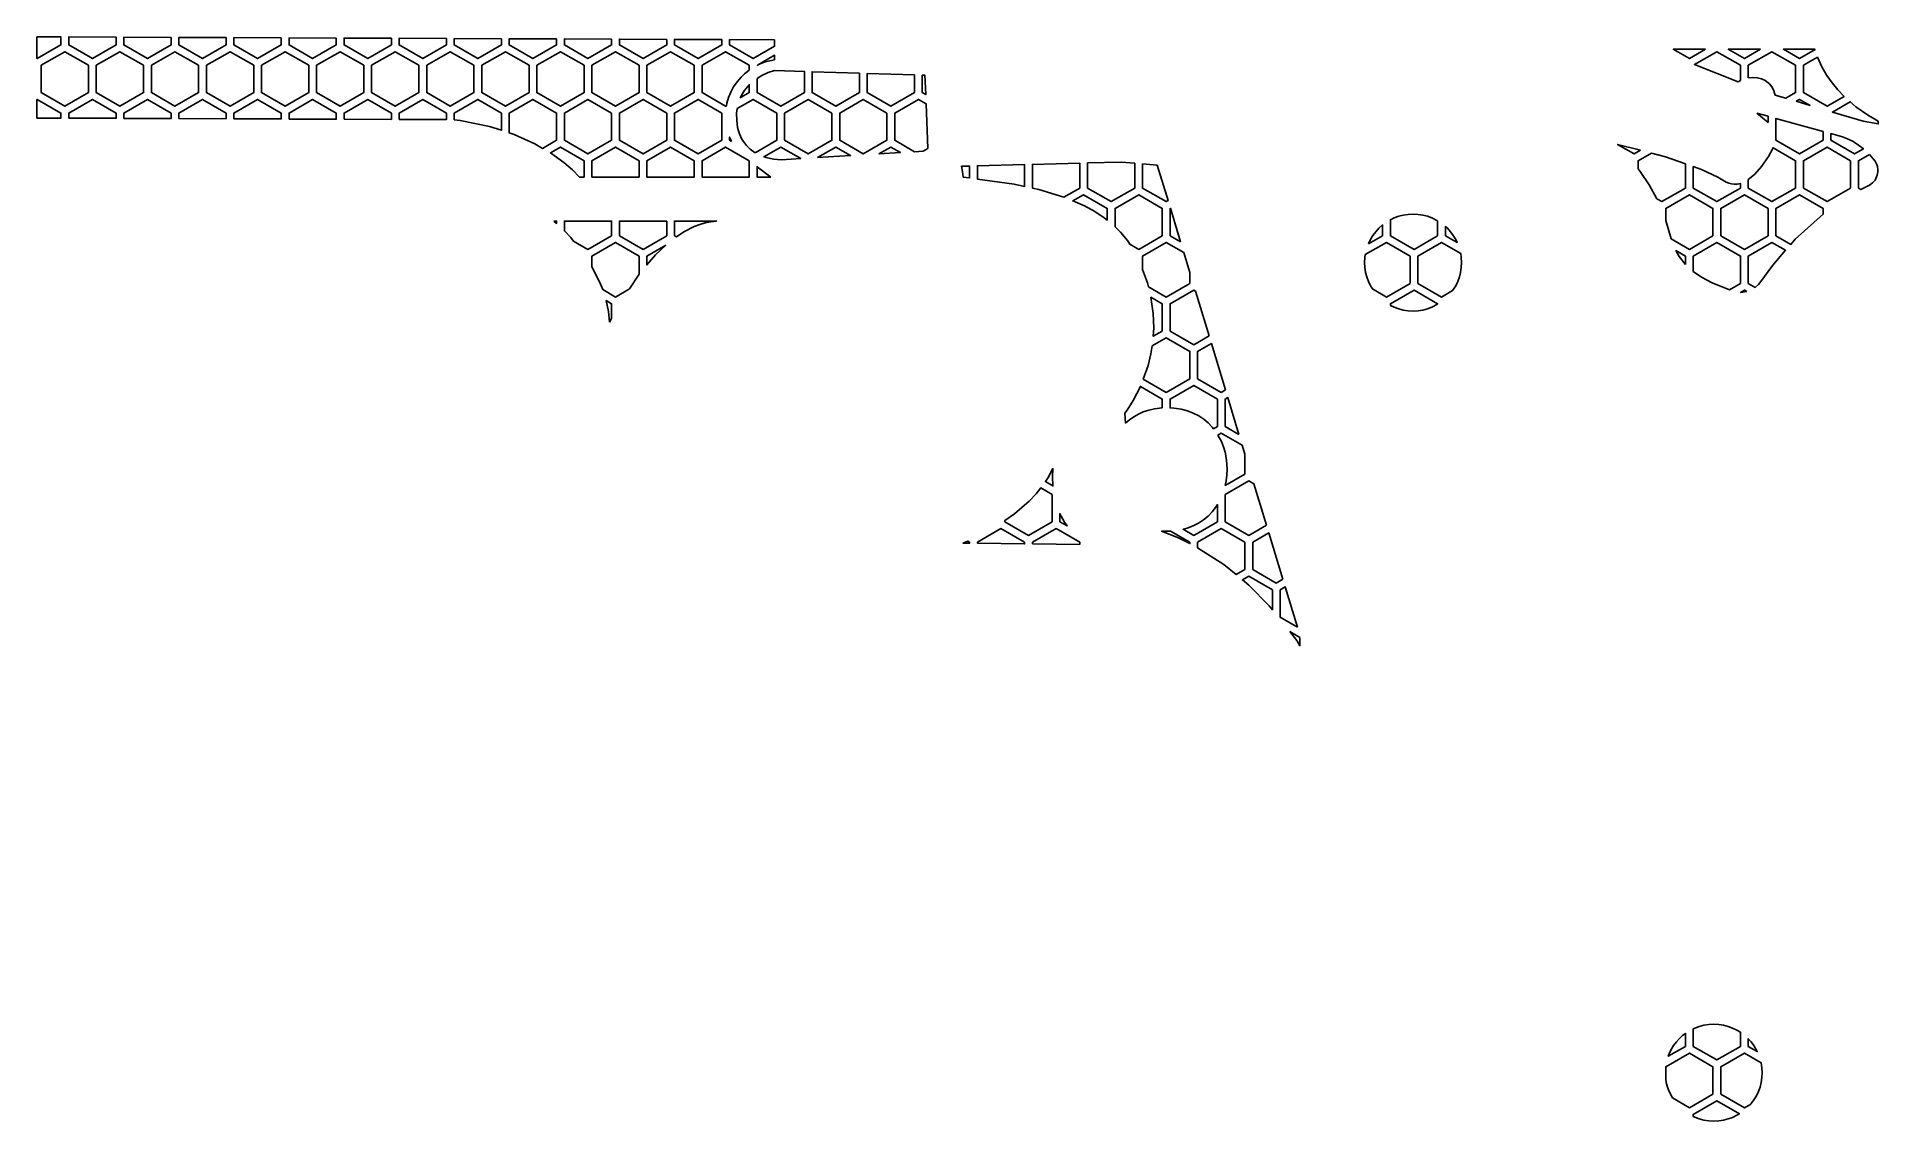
# Model space of a CAD drawing. Header units: millimetres. Extents: x 18 to 136, y -148 to -78.
import ezdxf

# ---------------------------------------------------------------- set-up
doc = ezdxf.new("R2010")
doc.units = ezdxf.units.MM

# ---------------------------------------------------------------- blocks, each defined once
blk = doc.blocks.new('HEX')
blk.add_lwpolyline([(1.516, 0.875), (0, 1.75), (-1.516, 0.875), (-1.516, -0.875), (0, -1.75), (1.516, -0.875)], close=True)

msp = doc.modelspace()

# ---------------------------------------------------------------- linework, layer by layer
for points in [[(18.006, -78.34), (19.552, -78.347), (19.552, -78.86), (18.037, -79.735), (18.006, -79.718), (18.006, -78.34)], [(23.084, -78.361), (23.084, -78.86), (21.568, -79.735), (20.052, -78.86), (20.052, -78.349), (23.084, -78.361)], [(26.615, -78.375), (26.615, -78.86), (25.099, -79.735), (23.584, -78.86), (23.584, -78.363), (26.615, -78.375)], [(30.146, -78.389), (30.146, -78.86), (28.63, -79.735), (27.115, -78.86), (27.115, -78.377), (30.146, -78.389)], [(33.677, -78.403), (33.677, -78.86), (32.161, -79.735), (30.646, -78.86), (30.646, -78.391), (33.677, -78.403)], [(37.208, -78.417), (37.208, -78.86), (35.692, -79.735), (34.177, -78.86), (34.177, -78.405), (37.208, -78.417)], [(40.739, -78.431), (40.739, -78.86), (39.223, -79.735), (37.708, -78.86), (37.708, -78.419), (40.739, -78.431)], [(44.27, -78.446), (44.27, -78.86), (42.755, -79.735), (41.239, -78.86), (41.239, -78.433), (44.27, -78.446)], [(47.801, -78.46), (47.801, -78.86), (46.286, -79.735), (44.77, -78.86), (44.77, -78.448), (47.801, -78.46)], [(51.332, -78.474), (51.332, -78.86), (49.817, -79.735), (48.301, -78.86), (48.301, -78.462), (51.332, -78.474)], [(54.863, -78.488), (54.863, -78.86), (53.348, -79.735), (51.832, -78.86), (51.832, -78.476), (54.863, -78.488)], [(58.394, -78.502), (58.394, -78.86), (56.879, -79.735), (55.363, -78.86), (55.363, -78.49), (58.394, -78.502)], [(61.926, -78.516), (61.926, -78.86), (60.41, -79.735), (58.894, -78.86), (58.894, -78.504), (61.926, -78.516)], [(65.311, -78.53), (65.311, -78.944), (63.941, -79.735), (62.426, -78.86), (62.426, -78.518), (65.311, -78.53)], [(62.363, -82.232), (62.256, -82.587), (62.222, -82.767), (62.176, -82.793), (60.66, -81.918), (60.66, -80.168), (62.176, -79.293), (63.691, -80.168), (63.691, -80.469), (63.391, -80.707), (63.166, -80.926), (62.908, -81.23), (62.688, -81.55), (62.507, -81.885), (62.363, -82.232)], [(65.311, -79.818), (65.011, -79.873), (64.717, -79.952), (64.43, -80.056), (64.208, -80.159), (65.311, -79.522), (65.311, -79.818)], [(125.003, -79.139), (123.97, -79.735), (122.936, -79.139), (125.003, -79.139)], [(127.251, -81.136), (127.11, -81.227), (124.299, -80.122), (125.735, -79.293), (127.251, -80.168), (127.251, -81.136)], [(128.534, -79.139), (127.501, -79.735), (126.467, -79.139), (128.534, -79.139)], [(129.471, -82.076), (129.364, -81.746), (129.251, -81.543), (129.104, -81.362), (129.019, -81.28), (128.822, -81.139), (128.591, -81.032), (128.327, -80.964), (128.029, -80.94), (127.751, -80.962), (127.751, -80.168), (129.266, -79.293), (130.782, -80.168), (130.782, -81.918), (130.156, -82.28), (129.471, -82.076)], [(132.026, -79.139), (132.033, -79.158), (131.032, -79.735), (129.998, -79.139), (132.026, -79.139)], [(132.194, -79.642), (132.481, -80.299), (132.782, -80.818), (133.12, -81.298), (133.485, -81.737), (133.894, -82.16), (132.797, -82.793), (131.282, -81.918), (131.282, -80.168), (132.194, -79.642)], [(63.182, -82.096), (63.362, -81.799), (63.568, -81.539), (63.691, -81.415), (63.691, -81.918), (63.114, -82.251), (63.182, -82.096)], [(64.191, -81.008), (64.493, -80.825), (64.905, -80.634), (65.311, -80.502), (67.222, -80.563), (67.222, -81.918), (65.707, -82.793), (64.191, -81.918), (64.191, -81.008)], [(70.753, -80.675), (70.753, -81.918), (69.238, -82.793), (67.722, -81.918), (67.722, -80.579), (70.753, -80.675)], [(74.284, -80.787), (74.284, -81.918), (72.769, -82.793), (71.253, -81.918), (71.253, -80.691), (74.284, -80.787)], [(74.784, -80.803), (74.957, -80.808), (75.005, -82.046), (74.784, -81.918), (74.784, -80.803)], [(18.006, -83.547), (18.006, -82.369), (18.037, -82.352), (19.552, -83.227), (19.552, -83.554), (18.006, -83.547)], [(20.052, -83.556), (20.052, -83.227), (21.568, -82.352), (23.084, -83.227), (23.084, -83.567), (20.052, -83.556)], [(23.584, -83.569), (23.584, -83.227), (25.099, -82.352), (26.615, -83.227), (26.615, -83.581), (23.584, -83.569)], [(27.115, -83.583), (27.115, -83.227), (28.63, -82.352), (30.146, -83.227), (30.146, -83.595), (27.115, -83.583)], [(30.646, -83.597), (30.646, -83.227), (32.161, -82.352), (33.677, -83.227), (33.677, -83.609), (30.646, -83.597)], [(34.177, -83.611), (34.177, -83.227), (35.692, -82.352), (37.208, -83.227), (37.208, -83.623), (34.177, -83.611)], [(37.708, -83.625), (37.708, -83.227), (39.223, -82.352), (40.739, -83.227), (40.739, -83.637), (37.708, -83.625)], [(41.239, -83.639), (41.239, -83.227), (42.755, -82.352), (44.27, -83.227), (44.27, -83.651), (41.239, -83.639)], [(47.025, -84.082), (45.157, -83.701), (44.77, -83.661), (44.77, -83.227), (46.286, -82.352), (47.801, -83.227), (47.801, -84.335), (47.025, -84.082)], [(49.932, -85.195), (48.614, -84.599), (48.301, -84.497), (48.301, -83.227), (49.817, -82.352), (51.332, -83.227), (51.332, -84.977), (50.44, -85.492), (49.932, -85.195)], [(64.077, -85.773), (63.751, -85.544), (63.518, -85.319), (63.31, -85.05), (63.217, -84.897), (63.06, -84.552), (62.997, -84.36), (62.945, -84.153), (62.882, -83.695), (62.878, -83.229), (62.915, -82.944), (63.941, -82.352), (65.457, -83.227), (65.457, -84.977), (64.077, -85.773)], [(75.138, -85.503), (74.835, -85.678), (74.291, -85.711), (73.019, -84.977), (73.019, -83.227), (74.534, -82.352), (75.027, -82.636), (75.138, -85.503)], [(130.816, -82.476), (131.032, -82.352), (131.707, -82.742), (130.816, -82.476)], [(134.648, -82.819), (135.388, -83.345), (136.078, -83.754), (136.078, -83.924), (135.107, -83.754), (133.145, -83.17), (134.292, -82.508), (134.648, -82.819)], [(128.297, -83.233), (129.016, -83.431), (129.016, -83.829), (128.297, -83.233)], [(132.547, -84.405), (132.547, -84.977), (131.032, -85.852), (129.516, -84.977), (129.516, -83.569), (132.547, -84.405)], [(62.558, -85.053), (62.426, -84.977), (62.426, -84.771), (62.558, -85.053)], [(134.426, -85.039), (134.736, -85.227), (135.132, -85.523), (134.563, -85.852), (133.047, -84.977), (133.047, -84.543), (133.79, -84.754), (134.108, -84.88), (134.426, -85.039)], [(52.799, -87.336), (52.359, -86.878), (51.795, -86.392), (50.938, -85.782), (51.582, -85.41), (53.098, -86.285), (53.098, -87.336), (52.799, -87.336)], [(53.598, -87.336), (53.598, -86.285), (55.113, -85.41), (56.629, -86.285), (56.629, -87.336), (53.598, -87.336)], [(57.129, -87.336), (57.129, -86.285), (58.644, -85.41), (60.16, -86.285), (60.16, -87.336), (57.129, -87.336)], [(63.691, -86.29), (63.691, -87.336), (60.66, -87.336), (60.66, -86.285), (62.176, -85.41), (63.691, -86.29)], [(65.747, -86.226), (65.233, -86.183), (64.773, -86.079), (64.631, -86.03), (65.707, -85.41), (66.991, -86.151), (65.747, -86.226)], [(68.065, -86.087), (69.238, -85.41), (70.188, -85.958), (68.065, -86.087)], [(72.008, -85.849), (72.769, -85.41), (73.385, -85.766), (72.008, -85.849)], [(120.845, -85.617), (120.438, -85.852), (119.373, -85.236), (120.845, -85.617)], [(121.88, -88.722), (121.399, -87.833), (120.823, -86.973), (120.688, -86.808), (120.688, -86.285), (121.535, -85.796), (122.438, -86.029), (123.72, -86.485), (123.72, -88.035), (122.204, -88.91), (121.88, -88.722)], [(127.944, -87.349), (128.159, -87.155), (128.598, -86.664), (129.043, -86.015), (129.343, -85.454), (130.782, -86.285), (130.782, -88.035), (129.266, -88.91), (127.751, -88.035), (127.751, -87.498), (127.944, -87.349)], [(135.517, -85.878), (135.879, -86.318), (135.993, -86.535), (136.03, -86.649), (136.064, -86.879), (136.062, -86.994), (136.022, -87.22), (135.935, -87.432), (135.875, -87.531), (135.723, -87.708), (135.53, -87.853), (134.972, -88.127), (134.813, -88.035), (134.813, -86.285), (135.517, -85.878)], [(65.068, -87.336), (64.191, -87.336), (64.191, -86.67), (65.068, -87.336)], [(77.396, -87.336), (77.361, -86.983), (77.299, -86.638), (77.815, -86.624), (77.815, -87.393), (77.396, -87.336)], [(80.666, -87.786), (78.315, -87.462), (78.315, -86.611), (81.346, -86.532), (81.346, -87.934), (80.666, -87.786)], [(83.856, -88.624), (82.266, -88.135), (81.846, -88.035), (81.846, -86.519), (84.878, -86.44), (84.878, -88.035), (83.856, -88.624)], [(87.533, -86.371), (88.409, -86.448), (88.409, -88.035), (86.893, -88.91), (85.378, -88.035), (85.378, -86.427), (87.533, -86.371)], [(89.855, -86.574), (90.543, -88.841), (90.424, -88.91), (88.909, -88.035), (88.909, -86.491), (89.855, -86.574)], [(124.747, -86.851), (125.791, -87.345), (126.329, -87.657), (126.498, -87.73), (126.673, -87.777), (126.852, -87.797), (127.033, -87.792), (127.251, -87.75), (127.251, -88.035), (125.735, -88.91), (124.22, -88.035), (124.22, -86.663), (124.747, -86.851)], [(86.444, -89.939), (85.841, -89.543), (85.194, -89.189), (84.434, -88.868), (85.128, -88.468), (86.643, -89.343), (86.643, -90.097), (86.444, -89.939)], [(87.937, -91.401), (87.497, -90.865), (87.143, -90.52), (87.143, -89.343), (88.659, -88.468), (90.174, -89.343), (90.174, -91.093), (88.659, -91.968), (88.089, -91.639), (87.937, -91.401)], [(122.808, -91.297), (122.454, -90.117), (122.454, -89.343), (123.97, -88.468), (125.485, -89.343), (125.485, -91.093), (123.97, -91.968), (122.808, -91.297)], [(130.761, -91.326), (130.479, -91.648), (129.516, -91.093), (129.516, -89.343), (131.032, -88.468), (132.547, -89.343), (132.547, -89.71), (130.761, -91.326)], [(91.342, -91.478), (90.674, -91.093), (90.674, -89.343), (90.692, -89.332), (91.342, -91.478)], [(105.046, -89.954), (105.331, -89.849), (105.629, -89.772), (105.938, -89.725), (106.256, -89.709), (106.573, -89.725), (106.882, -89.772), (107.18, -89.849), (107.465, -89.954), (107.83, -90.141), (107.83, -91.093), (106.314, -91.968), (104.799, -91.093), (104.799, -90.072), (105.046, -89.954)], [(51.164, -90.154), (51.332, -90.154), (51.332, -90.307), (51.164, -90.154)], [(52.244, -91.214), (51.832, -90.782), (51.832, -90.154), (54.863, -90.154), (54.863, -91.093), (53.348, -91.968), (52.425, -91.435), (52.244, -91.214)], [(58.394, -90.154), (58.394, -91.093), (56.879, -91.968), (55.363, -91.093), (55.363, -90.154), (58.394, -90.154)], [(60.51, -90.377), (60.161, -90.511), (59.488, -90.854), (59.022, -91.166), (58.894, -91.093), (58.894, -90.154), (61.597, -90.154), (61.228, -90.196), (60.865, -90.272), (60.51, -90.377)], [(103.387, -91.619), (103.522, -91.336), (103.678, -91.08), (103.857, -90.841), (104.057, -90.62), (104.299, -90.404), (104.299, -91.093), (103.387, -91.619)], [(108.453, -90.62), (108.654, -90.841), (108.833, -91.08), (108.989, -91.336), (109.08, -91.526), (108.33, -91.093), (108.33, -90.507), (108.453, -90.62)], [(56.013, -94.506), (55.113, -95.026), (54.297, -94.554), (54.096, -94.042), (53.598, -93.083), (53.598, -92.401), (55.113, -91.526), (56.629, -92.401), (56.629, -93.571), (56.013, -94.506)], [(58.337, -91.703), (57.679, -92.327), (57.129, -92.97), (57.129, -92.401), (58.337, -91.703)], [(89.222, -94.114), (88.909, -93.251), (88.909, -92.401), (90.424, -91.526), (91.555, -92.178), (91.94, -93.449), (91.94, -94.151), (90.424, -95.026), (89.284, -94.367), (89.222, -94.114)], [(103.522, -94.3), (103.391, -94.028), (103.287, -93.742), (103.21, -93.444), (103.163, -93.136), (103.147, -92.818), (103.163, -92.5), (103.192, -92.309), (104.549, -91.526), (106.064, -92.401), (106.064, -94.151), (104.549, -95.026), (103.647, -94.505), (103.522, -94.3)], [(109.12, -94.028), (108.989, -94.3), (108.788, -94.617), (108.08, -95.026), (106.564, -94.151), (106.564, -92.401), (108.08, -91.526), (109.308, -92.234), (109.348, -92.5), (109.364, -92.818), (109.348, -93.136), (109.301, -93.444), (109.224, -93.742), (109.12, -94.028)], [(123.72, -92.947), (123.323, -92.424), (123.112, -92.05), (123.72, -92.401), (123.72, -92.947)], [(125.442, -94.126), (124.758, -93.76), (124.22, -93.394), (124.22, -92.401), (125.735, -91.526), (127.251, -92.401), (127.251, -94.151), (126.535, -94.564), (125.442, -94.126)], [(129.318, -92.974), (128.488, -94.121), (128.402, -94.221), (128.21, -94.397), (128.195, -94.407), (127.751, -94.151), (127.751, -92.401), (129.266, -91.526), (130.143, -92.032), (129.318, -92.974)], [(54.732, -96.647), (54.661, -95.953), (54.517, -95.259), (54.863, -95.459), (54.863, -96.397), (54.732, -96.647)], [(89.626, -97.006), (89.598, -96.088), (89.449, -95.04), (90.174, -95.459), (90.174, -97.209), (89.591, -97.545), (89.626, -97.006)], [(93.173, -97.516), (92.19, -98.084), (90.674, -97.209), (90.674, -95.459), (92.19, -94.584), (92.304, -94.649), (93.173, -97.516)], [(107.83, -95.495), (107.465, -95.682), (107.18, -95.787), (106.882, -95.864), (106.573, -95.911), (106.256, -95.927), (105.938, -95.911), (105.629, -95.864), (105.331, -95.787), (105.046, -95.682), (104.799, -95.563), (104.799, -95.459), (106.314, -94.584), (107.83, -95.459), (107.83, -95.495)], [(127.654, -94.672), (127.386, -94.72), (127.252, -94.727), (127.501, -94.584), (127.654, -94.672)], [(89.261, -99.422), (89.442, -98.678), (89.523, -98.162), (90.424, -97.642), (91.94, -98.517), (91.94, -100.267), (90.424, -101.142), (88.949, -100.29), (89.261, -99.422)], [(94.225, -100.986), (93.955, -101.142), (92.44, -100.267), (92.44, -98.517), (93.322, -98.007), (94.225, -100.986)], [(90.174, -102.14), (89.667, -102.197), (89.301, -102.281), (88.958, -102.395), (88.639, -102.538), (88.342, -102.706), (88.069, -102.899), (87.819, -103.114), (87.776, -102.483), (87.932, -102.272), (88.316, -101.663), (88.769, -100.763), (90.174, -101.575), (90.174, -102.14)], [(93.374, -103.364), (93.117, -103.098), (92.83, -102.858), (92.512, -102.646), (92.164, -102.467), (91.786, -102.323), (91.377, -102.216), (90.938, -102.15), (90.674, -102.137), (90.674, -101.575), (92.19, -100.7), (93.705, -101.575), (93.705, -103.325), (93.456, -103.469), (93.374, -103.364)], [(95.089, -103.835), (94.205, -103.325), (94.205, -101.575), (94.374, -101.477), (95.089, -103.835)], [(94.275, -106.824), (94.321, -106.456), (94.337, -106.086), (94.323, -105.715), (94.278, -105.348), (94.203, -104.986), (94.098, -104.632), (93.962, -104.291), (93.743, -103.88), (93.955, -103.758), (95.301, -104.535), (95.471, -105.094), (95.471, -106.383), (94.215, -107.107), (94.275, -106.824)], [(82.849, -106.601), (83.156, -106.024), (83.129, -106.564), (83.157, -107.139), (82.675, -106.861), (82.849, -106.601)], [(81.636, -108.11), (82.079, -107.644), (82.382, -107.269), (83.112, -107.691), (83.112, -109.441), (81.596, -110.316), (80.081, -109.441), (80.081, -109.356), (80.687, -108.932), (81.636, -108.11)], [(96.856, -109.66), (95.721, -110.316), (94.205, -109.441), (94.205, -107.691), (95.721, -106.816), (96.051, -107.006), (96.856, -109.66)], [(91.774, -109.849), (92.152, -109.705), (92.5, -109.525), (92.818, -109.314), (93.106, -109.074), (93.363, -108.808), (93.591, -108.518), (93.705, -108.338), (93.705, -109.441), (92.19, -110.316), (91.504, -109.92), (91.774, -109.849)], [(83.681, -109.07), (83.905, -109.473), (84.066, -109.703), (83.612, -109.441), (83.612, -108.911), (83.681, -109.07)], [(77.392, -110.809), (77.694, -110.678), (77.815, -110.749), (77.815, -110.814), (77.392, -110.809)], [(78.315, -110.82), (78.315, -110.749), (79.831, -109.874), (81.346, -110.749), (81.346, -110.854), (78.315, -110.82)], [(81.846, -110.86), (81.846, -110.749), (83.362, -109.874), (84.878, -110.749), (84.878, -110.894), (81.846, -110.86)], [(91.208, -110.475), (90.132, -110.042), (90.152, -110.031), (90.377, -110.044), (90.697, -110.031), (91.94, -110.749), (91.94, -110.839), (91.208, -110.475)], [(94.129, -112.189), (92.44, -111.113), (92.44, -110.749), (93.955, -109.874), (95.471, -110.749), (95.471, -112.499), (94.903, -112.826), (94.129, -112.189)], [(97.908, -113.13), (97.486, -113.374), (95.971, -112.499), (95.971, -110.749), (97.005, -110.152), (97.908, -113.13)], [(97.034, -114.824), (95.724, -113.502), (95.316, -113.166), (95.721, -112.932), (97.236, -113.807), (97.236, -115.08), (97.034, -114.824)], [(98.836, -116.191), (97.736, -115.557), (97.736, -113.807), (98.057, -113.622), (98.836, -116.191)], [(98.345, -116.486), (99.002, -116.865), (99.002, -117.386), (98.791, -117.051), (98.345, -116.486)], [(124.22, -141.955), (124.61, -141.8), (124.908, -141.723), (125.217, -141.676), (125.534, -141.66), (125.852, -141.676), (126.161, -141.723), (126.459, -141.8), (126.744, -141.905), (127.016, -142.036), (127.251, -142.178), (127.251, -143.079), (125.735, -143.954), (124.22, -143.079), (124.22, -141.955)], [(122.67, -143.559), (122.801, -143.287), (122.957, -143.031), (123.136, -142.792), (123.336, -142.571), (123.557, -142.37), (123.72, -142.249), (123.72, -143.079), (122.612, -143.718), (122.67, -143.559)], [(127.933, -142.792), (128.112, -143.031), (128.328, -143.412), (127.751, -143.079), (127.751, -142.591), (127.933, -142.792)], [(122.881, -146.384), (122.67, -145.979), (122.565, -145.693), (122.489, -145.395), (122.454, -145.168), (122.454, -144.387), (123.97, -143.512), (125.485, -144.387), (125.485, -146.137), (123.97, -147.012), (122.881, -146.384)], [(128.399, -145.979), (128.268, -146.251), (128.112, -146.507), (127.933, -146.746), (127.903, -146.779), (127.501, -147.012), (125.985, -146.137), (125.985, -144.387), (127.501, -143.512), (128.578, -144.134), (128.627, -144.451), (128.643, -144.769), (128.627, -145.087), (128.58, -145.395), (128.503, -145.693), (128.399, -145.979)], [(127.016, -147.503), (126.744, -147.633), (126.459, -147.738), (126.161, -147.815), (125.852, -147.862), (125.534, -147.878), (125.217, -147.862), (124.908, -147.815), (124.61, -147.738), (124.22, -147.583), (124.22, -147.445), (125.735, -146.57), (127.179, -147.404), (127.016, -147.503)]]:
    msp.add_lwpolyline(points, close=True)

# ---------------------------------------------------------------- block references
for p in [(19.802, -81.043), (23.334, -81.043), (26.865, -81.043), (30.396, -81.043), (33.927, -81.043), (37.458, -81.043), (40.989, -81.043), (44.52, -81.043), (48.051, -81.043), (51.582, -81.043), (55.113, -81.043), (58.644, -81.043), (53.348, -84.102), (56.879, -84.102), (60.41, -84.102), (67.472, -84.102), (71.003, -84.102), (132.797, -87.16), (127.501, -90.218)]:
    msp.add_blockref('HEX', p)

doc.saveas('drawing.dxf')
